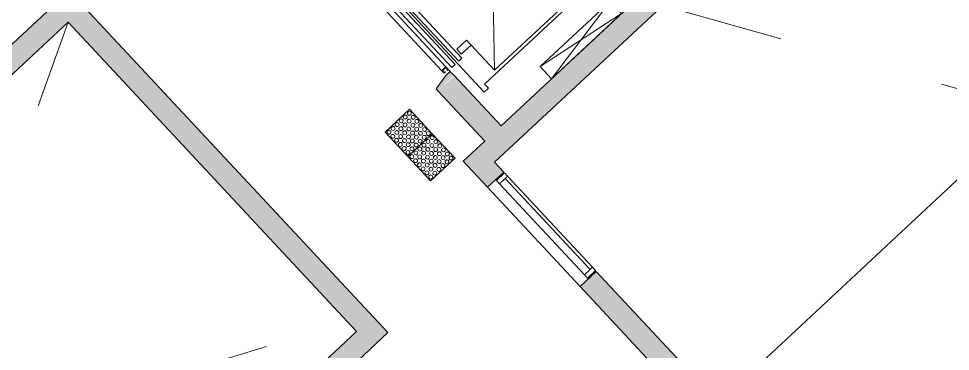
# Model space of a CAD drawing. Header units: millimetres. Extents: x -71377 to 516042, y -145869 to 441446.
# Drawn here: x 185864 to 194238, y 90148 to 93137 of the extents above; entities that cross this region are included whole.
import ezdxf

# ---------------------------------------------------------------- set-up
doc = ezdxf.new("R2010")
doc.units = ezdxf.units.MM
doc.header["$LTSCALE"] = 1000
for name, pattern in [('_점선_M_', [3, 1.5, -1.5]), ('_점선_S_', [1.6, 0.8, -0.8]), ('_점선_XS_', [1.15, 0.6, -0.55])]:
    doc.linetypes.add(name, pattern=pattern)
for name, color, linetype, lineweight in [('A-ele-8', 8, 'Continuous', 5), ('A-fnsh', 5, 'Continuous', 5), ('A-furn-hdln', 8, '_점선_XS_', 5), ('A-glas-hdln', 8, 'Continuous', 5), ('A-hat', 251, 'Continuous', 5), ('A-wind', 4, 'Continuous', 5), ('A-wind-hdln', 8, 'Continuous', 5), ('A_cwall', 2, 'Continuous', 5), ('AA_dash_M_', 7, '_점선_M_', 5), ('AA_오픈', 8, '_점선_S_', 5), ('AA_점형블럭', 8, 'Continuous', 5), ('elev', 4, 'Continuous', 5)]:
    doc.layers.add(name, color=color, linetype=linetype, lineweight=lineweight)

# ---------------------------------------------------------------- blocks, each defined once
blk = doc.blocks.new('EV_15인승 - EV_15인승_1060x2100-6900318-지반층 배치도')
at = {"layer": 'A-furn-hdln'}
for p, q in [((1050, 100), (1050, -100)), ((1350, 100), (1350, -100))]:
    blk.add_line(p, q, dxfattribs=at)
at = {"layer": 'elev'}
for p, q in [((1350, 100), (1050, -100)), ((1350, -100), (1050, 100)), ((-405, -65), (-405, -50)), ((-405, -50), (-375, -50)), ((-402, -65), (-405, -65)), ((-378, -53), (-402, -53)), ((-402, -53), (-402, -65)), ((-378, -97), (-378, -53)), ((-375, -50), (625, -50)), ((-375, -50), (-375, -100)), ((625, -50), (655, -50)), ((625, -50), (625, -100)), ((652, -53), (628, -53)), ((628, -53), (628, -97)), ((652, -65), (652, -53)), ((655, -65), (652, -65)), ((655, -50), (655, -65)), ((665, -135), (-415, -135)), ((-415, -135), (-415, -175)), ((-405, -100), (-405, -85)), ((-405, -85), (-402, -85)), ((-375, -100), (-405, -100)), ((-402, -85), (-402, -97)), ((-402, -97), (-378, -97)), ((-375, -100), (625, -100)), ((655, -100), (625, -100)), ((628, -97), (652, -97)), ((652, -97), (652, -85)), ((652, -85), (655, -85)), ((655, -85), (655, -100)), ((665, -175), (665, -135)), ((1025, -198), (-775, -198)), ((-775, -198), (-775, -248)), ((-775, -248), (-725, -248)), ((-725, -248), (-725, -1898)), ((-415, -175), (665, -175)), ((665, -219), (-415, -219)), ((-415, -219), (-415, -259)), ((665, -259), (665, -219)), ((975, -1898), (975, -248)), ((975, -248), (1025, -248)), ((1025, -248), (1025, -198)), ((-415, -259), (665, -259)), ((-325, -278), (-385, -278)), ((-385, -278), (-385, -398)), ((-325, -398), (-325, -278)), ((635, -278), (575, -278)), ((575, -278), (575, -398)), ((635, -398), (635, -278)), ((-695, -1868), (-695, -398)), ((-695, -398), (-325, -398)), ((945, -398), (-695, -1868)), ((-695, -398), (945, -1868)), ((575, -398), (945, -398)), ((945, -398), (945, -1868)), ((-1100, -720), (-950, -720)), ((-950, -1580), (-1100, -720)), ((-1100, -1580), (-950, -720)), ((-1100, -1580), (-1100, -720)), ((-950, -720), (-950, -1580)), ((-950, -1580), (-1100, -1580)), ((-725, -1898), (975, -1898)), ((945, -1868), (-695, -1868))]:
    blk.add_line(p, q, dxfattribs=at)
blk = doc.blocks.new('점자블럭_원형_개수_ - 점자블럭_원형_개수_-V12-지반층 배치도')
at = {"layer": 'AA_점형블럭'}
for p, q in [((300, 0), (0, 0)), ((0, 0), (0, -300)), ((300, -300), (300, 0)), ((600, 0), (300, 0)), ((300, 0), (300, -300)), ((600, -300), (600, 0)), ((0, -300), (300, -300)), ((300, -300), (600, -300))]:
    blk.add_line(p, q, dxfattribs=at)
for centre, start, end in [((25, -25), 0, 180), ((25, -25), 0, 180), ((25, -25), 120, 180), ((25, -25), 120, 180), ((25, -25), 180, 360), ((25, -25), 180, 0), ((25, -25), 180, 360), ((25, -25), 180, 0), ((25, -75), 0, 180), ((25, -75), 0, 180), ((25, -75), 0, 180), ((25, -75), 0, 180), ((25, -75), 180, 360), ((25, -75), 180, 0), ((25, -75), 180, 360), ((25, -75), 180, 0), ((25, -25), 15, 90), ((25, -25), 15, 90), ((75, -25), 0, 180), ((75, -25), 0, 180), ((75, -25), 0, 180), ((75, -25), 0, 180), ((75, -25), 180, 360), ((75, -25), 180, 0), ((75, -25), 180, 360), ((75, -25), 180, 0), ((75, -75), 0, 180), ((75, -75), 0, 180), ((75, -75), 0, 180), ((75, -75), 0, 180), ((75, -75), 180, 360), ((75, -75), 180, 0), ((75, -75), 180, 360), ((75, -75), 180, 0), ((125, -25), 0, 180), ((125, -25), 0, 180), ((125, -25), 0, 180), ((125, -25), 0, 180), ((125, -25), 180, 360), ((125, -25), 180, 0), ((125, -25), 180, 360), ((125, -25), 180, 0), ((125, -75), 0, 180), ((125, -75), 0, 180), ((125, -75), 0, 180), ((125, -75), 0, 180), ((125, -75), 180, 360), ((125, -75), 180, 0), ((125, -75), 180, 360), ((125, -75), 180, 0), ((175, -25), 0, 180), ((175, -25), 0, 180), ((175, -25), 180, 360), ((175, -25), 180, 360), ((175, -75), 0, 180), ((175, -75), 0, 180), ((175, -75), 0, 180), ((175, -75), 0, 180), ((175, -75), 180, 360), ((175, -75), 180, 0), ((175, -75), 180, 360), ((175, -75), 180, 0), ((175, -25), 0, 150), ((175, -25), 0, 150), ((175, -25), 210, 240), ((175, -25), 210, 240), ((175, -25), 300, 0), ((175, -25), 300, 0), ((225, -25), 0, 180), ((225, -25), 0, 180), ((225, -25), 180, 360), ((225, -25), 180, 360), ((225, -75), 0, 180), ((225, -75), 0, 180), ((225, -75), 0, 180), ((225, -75), 0, 180), ((225, -75), 180, 360), ((225, -75), 180, 0), ((225, -75), 180, 360), ((225, -75), 180, 0), ((225, -25), 0, 150), ((225, -25), 0, 150), ((225, -25), 210, 240), ((225, -25), 210, 240), ((225, -25), 300, 0), ((225, -25), 300, 0), ((275, -25), 0, 180), ((275, -25), 0, 180), ((275, -25), 180, 360), ((275, -25), 180, 360), ((275, -75), 0, 180), ((275, -75), 0, 180), ((275, -75), 0, 180), ((275, -75), 0, 180), ((275, -75), 180, 360), ((275, -75), 180, 0), ((275, -75), 180, 360), ((275, -75), 180, 0), ((275, -25), 0, 150), ((275, -25), 0, 150), ((275, -25), 210, 240), ((275, -25), 210, 240), ((275, -25), 300, 0), ((275, -25), 300, 0), ((325, -25), 0, 180), ((325, -25), 90, 180), ((325, -25), 0, 180), ((325, -25), 90, 180), ((325, -25), 180, 360), ((325, -25), 180, 345), ((325, -25), 180, 360), ((325, -25), 180, 345), ((325, -75), 0, 180), ((325, -75), 90, 180), ((325, -75), 0, 180), ((325, -75), 90, 180), ((325, -75), 180, 360), ((325, -75), 180, 345), ((325, -75), 180, 360), ((325, -75), 180, 345), ((325, -25), 30, 60), ((325, -25), 30, 60), ((325, -75), 30, 60), ((325, -75), 30, 60), ((375, -25), 0, 180), ((375, -25), 90, 180), ((375, -25), 0, 180), ((375, -25), 90, 180), ((375, -25), 180, 360), ((375, -25), 180, 345), ((375, -25), 180, 360), ((375, -25), 180, 345), ((375, -75), 0, 180), ((375, -75), 90, 180), ((375, -75), 0, 180), ((375, -75), 90, 180), ((375, -75), 180, 360), ((375, -75), 180, 345), ((375, -75), 180, 360), ((375, -75), 180, 345), ((375, -25), 30, 60), ((375, -25), 30, 60), ((375, -75), 30, 60), ((375, -75), 30, 60), ((425, -25), 0, 180), ((425, -25), 90, 180), ((425, -25), 0, 180), ((425, -25), 90, 180), ((425, -25), 180, 360), ((425, -25), 180, 345), ((425, -25), 180, 0), ((425, -25), 180, 345), ((425, -75), 0, 180), ((425, -75), 90, 180), ((425, -75), 0, 180), ((425, -75), 90, 180), ((425, -75), 180, 360), ((425, -75), 180, 345), ((425, -75), 180, 0), ((425, -75), 180, 345), ((425, -25), 30, 60), ((425, -25), 30, 60), ((425, -75), 30, 60), ((425, -75), 30, 60), ((475, -25), 0, 180), ((475, -25), 90, 180), ((475, -25), 0, 180), ((475, -25), 90, 180), ((475, -25), 180, 360), ((475, -25), 180, 345), ((475, -25), 180, 360), ((475, -25), 180, 345), ((475, -75), 0, 180), ((475, -75), 90, 180), ((475, -75), 0, 180), ((475, -75), 90, 180), ((475, -75), 180, 360), ((475, -75), 180, 345), ((475, -75), 180, 360), ((475, -75), 180, 345), ((475, -25), 30, 60), ((475, -25), 30, 60), ((475, -75), 30, 60), ((475, -75), 30, 60), ((525, -25), 0, 180), ((525, -25), 90, 180), ((525, -25), 0, 180), ((525, -25), 90, 180), ((525, -25), 180, 360), ((525, -25), 180, 345), ((525, -25), 180, 360), ((525, -25), 180, 345), ((525, -75), 0, 180), ((525, -75), 90, 180), ((525, -75), 0, 180), ((525, -75), 90, 180), ((525, -75), 180, 360), ((525, -75), 180, 345), ((525, -75), 180, 360), ((525, -75), 180, 345), ((525, -25), 30, 60), ((525, -25), 30, 60), ((525, -75), 30, 60), ((525, -75), 30, 60), ((575, -25), 0, 180), ((575, -25), 90, 180), ((575, -25), 0, 180), ((575, -25), 90, 180), ((575, -25), 180, 360), ((575, -25), 180, 345), ((575, -25), 180, 360), ((575, -25), 180, 345), ((575, -75), 0, 180), ((575, -75), 90, 180), ((575, -75), 0, 180), ((575, -75), 90, 180), ((575, -75), 180, 360), ((575, -75), 180, 345), ((575, -75), 180, 360), ((575, -75), 180, 345), ((575, -25), 30, 60), ((575, -25), 30, 60), ((575, -75), 30, 60), ((575, -75), 30, 60), ((25, -125), 0, 180), ((25, -125), 0, 180), ((25, -125), 0, 180), ((25, -125), 0, 180), ((25, -125), 180, 360), ((25, -125), 180, 0), ((25, -125), 180, 360), ((25, -125), 180, 0), ((25, -175), 0, 180), ((25, -175), 0, 180), ((25, -175), 135, 180), ((25, -175), 135, 180), ((25, -175), 30, 105), ((25, -175), 30, 105), ((75, -125), 0, 180), ((75, -125), 0, 180), ((75, -125), 0, 180), ((75, -125), 0, 180), ((75, -125), 180, 360), ((75, -125), 180, 0), ((75, -125), 180, 360), ((75, -125), 180, 0), ((75, -175), 0, 180), ((75, -175), 0, 180), ((75, -175), 0, 180), ((75, -175), 0, 180), ((125, -125), 0, 180), ((125, -125), 0, 180), ((125, -125), 0, 180), ((125, -125), 0, 180), ((125, -125), 180, 360), ((125, -125), 180, 0), ((125, -125), 180, 360), ((125, -125), 180, 0), ((125, -175), 0, 180), ((125, -175), 0, 180), ((125, -175), 0, 180), ((125, -175), 0, 180), ((175, -125), 0, 180), ((175, -125), 0, 180), ((175, -125), 0, 180), ((175, -125), 0, 180), ((175, -125), 180, 360), ((175, -125), 180, 0), ((175, -125), 180, 360), ((175, -125), 180, 0), ((175, -175), 0, 180), ((175, -175), 0, 180), ((175, -175), 0, 180), ((175, -175), 0, 180), ((225, -125), 0, 180), ((225, -125), 0, 180), ((225, -125), 0, 180), ((225, -125), 0, 180), ((225, -125), 180, 360), ((225, -125), 180, 0), ((225, -125), 180, 360), ((225, -125), 180, 0), ((225, -175), 0, 180), ((225, -175), 0, 180), ((225, -175), 0, 180), ((225, -175), 0, 180), ((275, -125), 0, 180), ((275, -125), 0, 180), ((275, -125), 0, 180), ((275, -125), 0, 180), ((275, -125), 180, 360), ((275, -125), 180, 0), ((275, -125), 180, 360), ((275, -125), 180, 0), ((275, -175), 0, 180), ((275, -175), 0, 180), ((275, -175), 0, 180), ((275, -175), 0, 180), ((325, -125), 0, 180), ((325, -125), 90, 180), ((325, -125), 0, 180), ((325, -125), 90, 180), ((325, -125), 180, 360), ((325, -125), 180, 345), ((325, -125), 180, 360), ((325, -125), 180, 345), ((325, -175), 0, 180), ((325, -175), 0, 180), ((325, -175), 0, 180), ((325, -175), 0, 180), ((325, -125), 30, 60), ((325, -125), 30, 60), ((375, -125), 0, 180), ((375, -125), 90, 180), ((375, -125), 0, 180), ((375, -125), 90, 180), ((375, -125), 180, 360), ((375, -125), 180, 345), ((375, -125), 180, 360), ((375, -125), 180, 345), ((375, -175), 0, 180), ((375, -175), 0, 180), ((375, -175), 0, 180), ((375, -175), 0, 180), ((375, -125), 30, 60), ((375, -125), 30, 60), ((425, -125), 0, 180), ((425, -125), 90, 180), ((425, -125), 0, 180), ((425, -125), 90, 180), ((425, -125), 180, 360), ((425, -125), 180, 345), ((425, -125), 180, 360), ((425, -125), 180, 345), ((425, -175), 0, 180), ((425, -175), 0, 180), ((425, -175), 0, 180), ((425, -175), 0, 180), ((425, -125), 30, 60), ((425, -125), 30, 60), ((475, -125), 0, 180), ((475, -125), 90, 180), ((475, -125), 0, 180), ((475, -125), 90, 180), ((475, -125), 180, 360), ((475, -125), 180, 345), ((475, -125), 180, 360), ((475, -125), 180, 345), ((475, -175), 0, 180), ((475, -175), 0, 180), ((475, -175), 0, 180), ((475, -175), 0, 180), ((475, -125), 30, 60), ((475, -125), 30, 60), ((525, -125), 0, 180), ((525, -125), 90, 180), ((525, -125), 0, 180), ((525, -125), 90, 180), ((525, -125), 180, 360), ((525, -125), 180, 345), ((525, -125), 180, 360), ((525, -125), 180, 345), ((525, -175), 0, 180), ((525, -175), 0, 180), ((525, -175), 0, 180), ((525, -175), 0, 180), ((525, -125), 30, 60), ((525, -125), 30, 60), ((575, -125), 0, 180), ((575, -125), 90, 180), ((575, -125), 0, 180), ((575, -125), 90, 180), ((575, -125), 180, 360), ((575, -125), 180, 345), ((575, -125), 180, 360), ((575, -125), 180, 345), ((575, -175), 0, 180), ((575, -175), 0, 180), ((575, -175), 0, 180), ((575, -175), 0, 180), ((575, -125), 30, 60), ((575, -125), 30, 60), ((25, -175), 180, 360), ((25, -175), 180, 315), ((25, -175), 180, 360), ((25, -175), 180, 315), ((25, -225), 0, 180), ((25, -225), 0, 180), ((25, -225), 135, 180), ((25, -225), 135, 180), ((25, -225), 180, 360), ((25, -225), 180, 315), ((25, -225), 180, 360), ((25, -225), 180, 315), ((25, -225), 30, 105), ((25, -225), 30, 105), ((75, -175), 180, 360), ((75, -175), 180, 0), ((75, -175), 180, 360), ((75, -175), 180, 0), ((75, -225), 0, 180), ((75, -225), 0, 180), ((75, -225), 0, 180), ((75, -225), 0, 180), ((75, -225), 180, 360), ((75, -225), 180, 0), ((75, -225), 180, 360), ((75, -225), 180, 360), ((125, -175), 180, 360), ((125, -175), 180, 0), ((125, -175), 180, 360), ((125, -175), 180, 0), ((125, -225), 0, 180), ((125, -225), 0, 180), ((125, -225), 0, 180), ((125, -225), 0, 180), ((125, -225), 180, 360), ((125, -225), 180, 0), ((125, -225), 180, 360), ((125, -225), 180, 0), ((175, -175), 180, 360), ((175, -175), 180, 0), ((175, -175), 180, 360), ((175, -175), 180, 0), ((175, -225), 0, 180), ((175, -225), 0, 180), ((175, -225), 0, 180), ((175, -225), 0, 180), ((175, -225), 180, 360), ((175, -225), 180, 360), ((175, -225), 180, 360), ((175, -225), 180, 0), ((225, -175), 180, 360), ((225, -175), 180, 0), ((225, -175), 180, 360), ((225, -175), 180, 0), ((225, -225), 0, 180), ((225, -225), 0, 180), ((225, -225), 0, 180), ((225, -225), 0, 180), ((225, -225), 180, 360), ((225, -225), 180, 0), ((225, -225), 180, 360), ((225, -225), 180, 0), ((275, -175), 180, 360), ((275, -175), 180, 0), ((275, -175), 180, 360), ((275, -175), 180, 360), ((275, -225), 0, 180), ((275, -225), 0, 180), ((275, -225), 0, 180), ((275, -225), 0, 180), ((275, -225), 180, 360), ((275, -225), 180, 0), ((275, -225), 180, 360), ((275, -225), 180, 0), ((325, -175), 180, 360), ((325, -175), 180, 360), ((325, -175), 180, 360), ((325, -175), 180, 0), ((325, -225), 0, 180), ((325, -225), 0, 180), ((325, -225), 0, 180), ((325, -225), 0, 180), ((325, -225), 180, 360), ((325, -225), 180, 0), ((325, -225), 180, 360), ((325, -225), 180, 0), ((375, -175), 180, 360), ((375, -175), 180, 0), ((375, -175), 180, 360), ((375, -175), 180, 360), ((375, -225), 0, 180), ((375, -225), 0, 180), ((375, -225), 0, 180), ((375, -225), 0, 180), ((375, -225), 180, 360), ((375, -225), 180, 360), ((375, -225), 180, 360), ((375, -225), 180, 0), ((425, -175), 180, 360), ((425, -175), 180, 0), ((425, -175), 180, 360), ((425, -175), 180, 0), ((425, -225), 0, 180), ((425, -225), 0, 180), ((425, -225), 0, 180), ((425, -225), 0, 180), ((425, -225), 180, 360), ((425, -225), 180, 0), ((425, -225), 180, 360), ((425, -225), 180, 0), ((475, -175), 180, 360), ((475, -175), 180, 0), ((475, -175), 180, 360), ((475, -175), 180, 0), ((475, -225), 0, 180), ((475, -225), 0, 180), ((475, -225), 0, 180), ((475, -225), 0, 180), ((475, -225), 180, 360), ((475, -225), 180, 360), ((475, -225), 180, 360), ((475, -225), 180, 0), ((525, -175), 180, 360), ((525, -175), 180, 0), ((525, -175), 180, 360), ((525, -175), 180, 0), ((525, -225), 0, 180), ((525, -225), 0, 180), ((525, -225), 0, 180), ((525, -225), 0, 180), ((525, -225), 180, 360), ((525, -225), 180, 0), ((525, -225), 180, 360), ((525, -225), 180, 0), ((575, -175), 180, 360), ((575, -175), 180, 360), ((575, -175), 180, 360), ((575, -175), 180, 360), ((575, -225), 0, 180), ((575, -225), 0, 180), ((575, -225), 0, 180), ((575, -225), 0, 180), ((575, -225), 180, 360), ((575, -225), 180, 0), ((575, -225), 180, 360), ((575, -225), 180, 0), ((25, -275), 0, 180), ((25, -275), 0, 180), ((25, -275), 135, 180), ((25, -275), 135, 180), ((25, -275), 180, 360), ((25, -275), 180, 315), ((25, -275), 180, 360), ((25, -275), 180, 315), ((25, -275), 30, 105), ((25, -275), 30, 105), ((75, -275), 0, 180), ((75, -275), 0, 180), ((75, -275), 0, 180), ((75, -275), 0, 180), ((75, -275), 180, 360), ((75, -275), 180, 0), ((75, -275), 180, 360), ((75, -275), 180, 360), ((125, -275), 0, 180), ((125, -275), 0, 180), ((125, -275), 0, 180), ((125, -275), 0, 180), ((125, -275), 180, 360), ((125, -275), 180, 0), ((125, -275), 180, 360), ((125, -275), 180, 0), ((175, -275), 0, 180), ((175, -275), 0, 180), ((175, -275), 0, 180), ((175, -275), 0, 180), ((175, -275), 180, 360), ((175, -275), 180, 0), ((175, -275), 180, 360), ((175, -275), 180, 0), ((225, -275), 0, 180), ((225, -275), 0, 180), ((225, -275), 0, 180), ((225, -275), 0, 180), ((225, -275), 180, 360), ((225, -275), 180, 0), ((225, -275), 180, 360), ((225, -275), 180, 0), ((275, -275), 0, 180), ((275, -275), 0, 180), ((275, -275), 0, 180), ((275, -275), 0, 180), ((275, -275), 180, 360), ((275, -275), 180, 0), ((275, -275), 180, 360), ((275, -275), 180, 360), ((325, -275), 0, 180), ((325, -275), 0, 180), ((325, -275), 0, 180), ((325, -275), 0, 180), ((325, -275), 180, 360), ((325, -275), 180, 360), ((325, -275), 180, 360), ((325, -275), 180, 0), ((375, -275), 0, 180), ((375, -275), 0, 180), ((375, -275), 0, 180), ((375, -275), 0, 180), ((375, -275), 180, 360), ((375, -275), 180, 0), ((375, -275), 180, 360), ((375, -275), 180, 0), ((425, -275), 0, 180), ((425, -275), 0, 180), ((425, -275), 0, 180), ((425, -275), 0, 180), ((425, -275), 180, 360), ((425, -275), 180, 0), ((425, -275), 180, 360), ((425, -275), 180, 0), ((475, -275), 0, 180), ((475, -275), 0, 180), ((475, -275), 0, 180), ((475, -275), 0, 180), ((475, -275), 180, 360), ((475, -275), 180, 0), ((475, -275), 180, 360), ((475, -275), 180, 0), ((525, -275), 0, 180), ((525, -275), 0, 180), ((525, -275), 0, 180), ((525, -275), 0, 180), ((525, -275), 180, 360), ((525, -275), 180, 360), ((525, -275), 180, 360), ((525, -275), 180, 360), ((575, -275), 0, 180), ((575, -275), 0, 180), ((575, -275), 0, 180), ((575, -275), 0, 180), ((575, -275), 180, 360), ((575, -275), 180, 0), ((575, -275), 180, 360), ((575, -275), 180, 360)]:
    blk.add_arc(centre, 17.5, start, end, dxfattribs=at)
blk = doc.blocks.new('고정창_프로젝트창_고정창 - _A_AW_12X22-6597192-지반층 배치도')
at = {"layer": 'A-wind'}
for p, q in [((-560, 100), (-600, 100)), ((-600, 100), (-600, 0)), ((-560, 70), (-560, 100)), ((560, 100), (560, 70)), ((600, 100), (560, 100)), ((600, 0), (600, 100)), ((-600, 0), (-560, 0)), ((560, 0), (600, 0))]:
    blk.add_line(p, q, dxfattribs=at)
at = {"layer": 'A-wind-hdln'}
for p, q in [((560, 100), (-560, 100)), ((-560, 70), (560, 70)), ((-560, 0), (-560, 70)), ((560, 0), (-560, 0)), ((560, 0), (560, 70))]:
    blk.add_line(p, q, dxfattribs=at)

msp = doc.modelspace()

# ---------------------------------------------------------------- hatches: boundary and pattern name
at = {"layer": 'A-hat'}
for points in [[(190141.8, 91846.2), (192047, 93622.8), (191910.6, 93769.1), (190005.4, 91992.5), (190053, 91941.5)], [(189036.5, 90179.6), (189182.7, 90316), (186318.3, 93387.7), (186172.1, 93251.3), (188909.3, 90316)], [(185529.6, 92378.7), (186308.5, 93105), (186172.1, 93251.3), (185393.2, 92525), (185488.2, 92423)], [(189633.5, 92486.6), (190053, 92036.8), (190199.2, 92173.2), (189779.8, 92623)], [(190077.4, 91622), (190223.7, 91758.4), (190005.4, 91992.5), (189859.1, 91856.1), (190008.9, 91695.4)], [(192478, 89047.6), (192624.3, 89184), (191055.7, 90866.2), (190909.4, 90729.8), (192026, 89532.4)], [(187303.2, 88563.3), (189036.5, 90179.6), (188900.1, 90325.9), (187166.8, 88709.6)]]:
    msp.add_hatch(color=256, dxfattribs=at).paths.add_polyline_path(points)
h = msp.add_hatch(color=256, dxfattribs=at)
h.paths.add_polyline_path([(189633.5, 92486.6), (189774.1, 92629.1), (189742.3, 92663.2), (189701.3, 92623), (189616.5, 92504.9)])
h.paths.add_polyline_path([(188918.8, 93422.4), (188948.7, 93440.9), (188980.6, 93480)])

# ---------------------------------------------------------------- linework, layer by layer
at = {"layer": 'A-ele-8'}
msp.add_line((190909.4, 90729.8), (190077.4, 91622), dxfattribs=at)
at = {"layer": 'A-fnsh'}
for p, q in [((200366.8, 97347.5), (192153.7, 89688.7)), ((189742.3, 92663.2), (188985.3, 93475))]:
    msp.add_line(p, q, dxfattribs=at)
at = {"layer": 'A_cwall'}
for p, q in [((190141.8, 91846.2), (192193.3, 93759.2)), ((191910.6, 93769.1), (190199.2, 92173.2)), ((186318.3, 93387.7), (185393.2, 92525)), ((189182.7, 90316), (186318.3, 93387.7)), ((185577.1, 92423), (186308.5, 93105)), ((186308.5, 93105), (188900.1, 90325.9)), ((189616.5, 92504.9), (189705.7, 92629.1)), ((189742.3, 92663.2), (189705.7, 92629.1)), ((189779.8, 92623), (189742.3, 92663.2)), ((190199.2, 92173.2), (189779.8, 92623)), ((189633.5, 92486.6), (189616.5, 92504.9)), ((189633.5, 92486.6), (190053, 92036.8)), ((190053, 92036.8), (189859.1, 91856.1)), ((189859.1, 91856.1), (190077.4, 91622)), ((190223.7, 91758.4), (190141.8, 91846.2)), ((190077.4, 91622), (190223.7, 91758.4)), ((191055.7, 90866.2), (190909.4, 90729.8)), ((192624.3, 89184), (191055.7, 90866.2)), ((190909.4, 90729.8), (192478, 89047.6)), ((188900.1, 90325.9), (187166.8, 88709.6)), ((187303.2, 88563.3), (189182.7, 90316))]:
    msp.add_line(p, q, dxfattribs=at)
at = {"layer": 'AA_dash_M_'}
msp.add_line((98889.1, 119466.8), (269876.4, 71153.6), dxfattribs=at)
at = {"layer": 'AA_오픈'}
for p, q in [((186308.5, 93105), (183589, 85537.4)), ((181205.5, 88093.5), (188818.2, 90413.7))]:
    msp.add_line(p, q, dxfattribs=at)

# ---------------------------------------------------------------- block references
at = {"layer": 'A-glas-hdln', "rotation": 313.0000012484761}
msp.add_blockref('고정창_프로젝트창_고정창 - _A_AW_12X22-6597192-지반층 배치도', (190566.5, 91244.1), dxfattribs=at)
at = {"layer": 'AA_점형블럭', "rotation": 133.0000012484758}
msp.add_blockref('점자블럭_원형_개수_ - 점자블럭_원형_개수_-V12-지반층 배치도', (189566.4, 91678.8), dxfattribs=at)
at = {"layer": 'elev', "rotation": 133.0000012484755}
msp.add_blockref('EV_15인승 - EV_15인승_1060x2100-6900318-지반층 배치도', (189375.9, 92909.5), dxfattribs=at)

doc.saveas('drawing.dxf')
